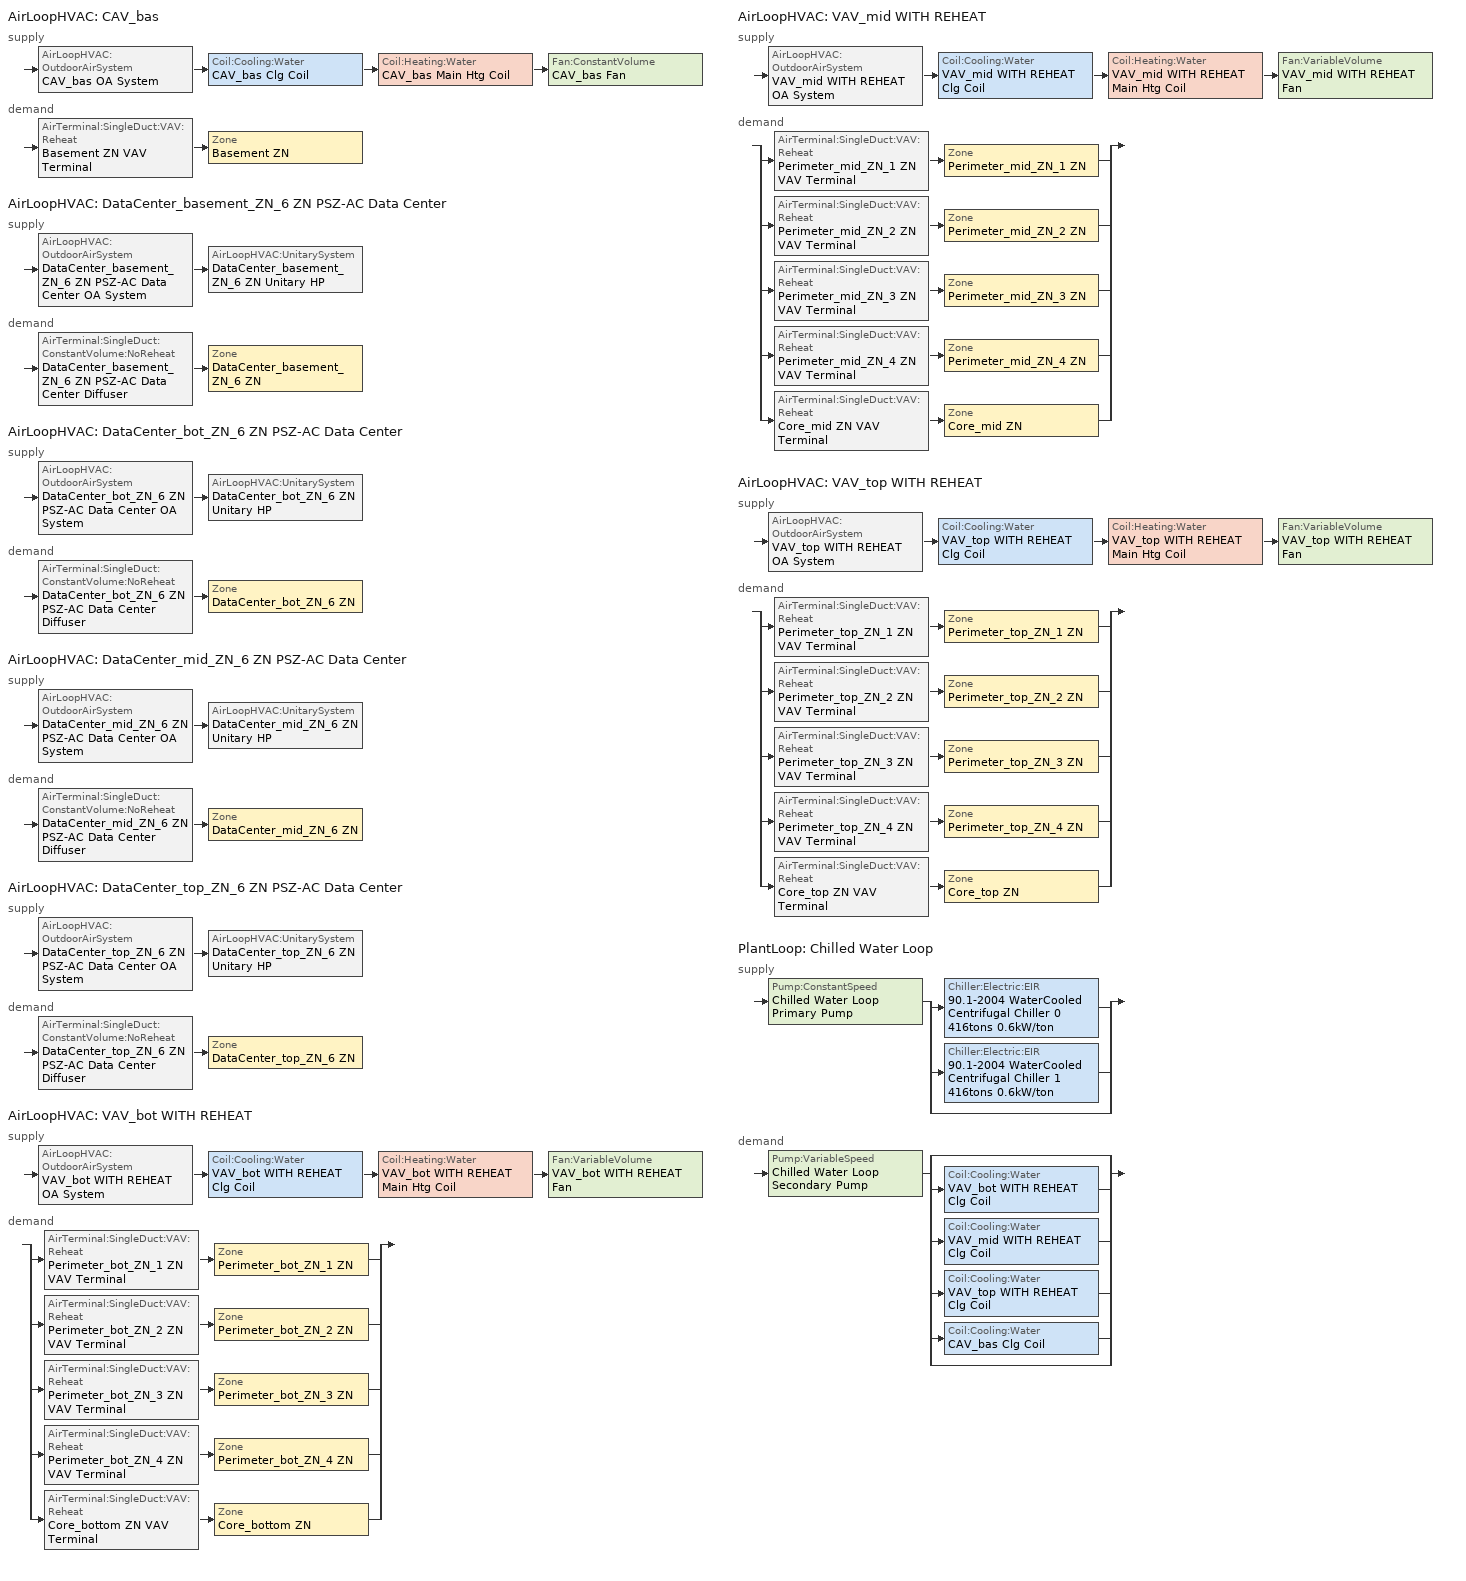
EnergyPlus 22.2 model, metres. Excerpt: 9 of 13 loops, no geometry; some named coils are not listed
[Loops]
AirLoopHVAC 'CAV_bas'
 supply: AirLoopHVAC:OutdoorAirSystem 'CAV_bas OA System' > Coil:Cooling:Water 'CAV_bas Clg Coil' > Coil:Heating:Water 'CAV_bas Main Htg Coil' > Fan:ConstantVolume 'CAV_bas Fan'
 demand: AirTerminal:SingleDuct:VAV:Reheat 'Basement ZN VAV Terminal' > Zone 'Basement ZN'
AirLoopHVAC 'DataCenter_basement_ZN_6 ZN PSZ-AC Data Center'
 supply: AirLoopHVAC:OutdoorAirSystem 'DataCenter_basement_ZN_6 ZN PSZ-AC Data Center OA System' > AirLoopHVAC:UnitarySystem 'DataCenter_basement_ZN_6 ZN Unitary HP'
 demand: AirTerminal:SingleDuct:ConstantVolume:NoReheat 'DataCenter_basement_ZN_6 ZN PSZ-AC Data Center Diffuser' > Zone 'DataCenter_basement_ZN_6 ZN'
AirLoopHVAC 'DataCenter_bot_ZN_6 ZN PSZ-AC Data Center'
 supply: AirLoopHVAC:OutdoorAirSystem 'DataCenter_bot_ZN_6 ZN PSZ-AC Data Center OA System' > AirLoopHVAC:UnitarySystem 'DataCenter_bot_ZN_6 ZN Unitary HP'
 demand: AirTerminal:SingleDuct:ConstantVolume:NoReheat 'DataCenter_bot_ZN_6 ZN PSZ-AC Data Center Diffuser' > Zone 'DataCenter_bot_ZN_6 ZN'
AirLoopHVAC 'DataCenter_mid_ZN_6 ZN PSZ-AC Data Center'
 supply: AirLoopHVAC:OutdoorAirSystem 'DataCenter_mid_ZN_6 ZN PSZ-AC Data Center OA System' > AirLoopHVAC:UnitarySystem 'DataCenter_mid_ZN_6 ZN Unitary HP'
 demand: AirTerminal:SingleDuct:ConstantVolume:NoReheat 'DataCenter_mid_ZN_6 ZN PSZ-AC Data Center Diffuser' > Zone 'DataCenter_mid_ZN_6 ZN'
AirLoopHVAC 'DataCenter_top_ZN_6 ZN PSZ-AC Data Center'
 supply: AirLoopHVAC:OutdoorAirSystem 'DataCenter_top_ZN_6 ZN PSZ-AC Data Center OA System' > AirLoopHVAC:UnitarySystem 'DataCenter_top_ZN_6 ZN Unitary HP'
 demand: AirTerminal:SingleDuct:ConstantVolume:NoReheat 'DataCenter_top_ZN_6 ZN PSZ-AC Data Center Diffuser' > Zone 'DataCenter_top_ZN_6 ZN'
AirLoopHVAC 'VAV_bot WITH REHEAT'
 supply: AirLoopHVAC:OutdoorAirSystem 'VAV_bot WITH REHEAT OA System' > Coil:Cooling:Water 'VAV_bot WITH REHEAT Clg Coil' > Coil:Heating:Water 'VAV_bot WITH REHEAT Main Htg Coil' > Fan:VariableVolume 'VAV_bot WITH REHEAT Fan'
 demand: split
  | AirTerminal:SingleDuct:VAV:Reheat 'Perimeter_bot_ZN_1 ZN VAV Terminal' > Zone 'Perimeter_bot_ZN_1 ZN'
  | AirTerminal:SingleDuct:VAV:Reheat 'Perimeter_bot_ZN_2 ZN VAV Terminal' > Zone 'Perimeter_bot_ZN_2 ZN'
  | AirTerminal:SingleDuct:VAV:Reheat 'Perimeter_bot_ZN_3 ZN VAV Terminal' > Zone 'Perimeter_bot_ZN_3 ZN'
  | AirTerminal:SingleDuct:VAV:Reheat 'Perimeter_bot_ZN_4 ZN VAV Terminal' > Zone 'Perimeter_bot_ZN_4 ZN'
  | AirTerminal:SingleDuct:VAV:Reheat 'Core_bottom ZN VAV Terminal' > Zone 'Core_bottom ZN'
AirLoopHVAC 'VAV_mid WITH REHEAT'
 supply: AirLoopHVAC:OutdoorAirSystem 'VAV_mid WITH REHEAT OA System' > Coil:Cooling:Water 'VAV_mid WITH REHEAT Clg Coil' > Coil:Heating:Water 'VAV_mid WITH REHEAT Main Htg Coil' > Fan:VariableVolume 'VAV_mid WITH REHEAT Fan'
 demand: split
  | AirTerminal:SingleDuct:VAV:Reheat 'Perimeter_mid_ZN_1 ZN VAV Terminal' > Zone 'Perimeter_mid_ZN_1 ZN'
  | AirTerminal:SingleDuct:VAV:Reheat 'Perimeter_mid_ZN_2 ZN VAV Terminal' > Zone 'Perimeter_mid_ZN_2 ZN'
  | AirTerminal:SingleDuct:VAV:Reheat 'Perimeter_mid_ZN_3 ZN VAV Terminal' > Zone 'Perimeter_mid_ZN_3 ZN'
  | AirTerminal:SingleDuct:VAV:Reheat 'Perimeter_mid_ZN_4 ZN VAV Terminal' > Zone 'Perimeter_mid_ZN_4 ZN'
  | AirTerminal:SingleDuct:VAV:Reheat 'Core_mid ZN VAV Terminal' > Zone 'Core_mid ZN'
AirLoopHVAC 'VAV_top WITH REHEAT'
 supply: AirLoopHVAC:OutdoorAirSystem 'VAV_top WITH REHEAT OA System' > Coil:Cooling:Water 'VAV_top WITH REHEAT Clg Coil' > Coil:Heating:Water 'VAV_top WITH REHEAT Main Htg Coil' > Fan:VariableVolume 'VAV_top WITH REHEAT Fan'
 demand: split
  | AirTerminal:SingleDuct:VAV:Reheat 'Perimeter_top_ZN_1 ZN VAV Terminal' > Zone 'Perimeter_top_ZN_1 ZN'
  | AirTerminal:SingleDuct:VAV:Reheat 'Perimeter_top_ZN_2 ZN VAV Terminal' > Zone 'Perimeter_top_ZN_2 ZN'
  | AirTerminal:SingleDuct:VAV:Reheat 'Perimeter_top_ZN_3 ZN VAV Terminal' > Zone 'Perimeter_top_ZN_3 ZN'
  | AirTerminal:SingleDuct:VAV:Reheat 'Perimeter_top_ZN_4 ZN VAV Terminal' > Zone 'Perimeter_top_ZN_4 ZN'
  | AirTerminal:SingleDuct:VAV:Reheat 'Core_top ZN VAV Terminal' > Zone 'Core_top ZN'
PlantLoop 'Chilled Water Loop'
 supply: Pump:ConstantSpeed 'Chilled Water Loop Primary Pump' > split
  | Chiller:Electric:EIR '90.1-2004 WaterCooled  Centrifugal Chiller 0 416tons 0.6kW/ton'
  | Chiller:Electric:EIR '90.1-2004 WaterCooled  Centrifugal Chiller 1 416tons 0.6kW/ton'
  | bypass
 demand: Pump:VariableSpeed 'Chilled Water Loop Secondary Pump' > split
  | bypass
  | Coil:Cooling:Water 'VAV_bot WITH REHEAT Clg Coil'
  | Coil:Cooling:Water 'VAV_mid WITH REHEAT Clg Coil'
  | Coil:Cooling:Water 'VAV_top WITH REHEAT Clg Coil'
  | Coil:Cooling:Water 'CAV_bas Clg Coil'
  | bypass
[AirLoopHVAC] Design return air flow fraction of supply air flow=1; Design supply air flow rate=Autosize
CAV_bas; DataCenter_basement_ZN_6 ZN PSZ-AC Data Center; DataCenter_bot_ZN_6 ZN PSZ-AC Data Center; DataCenter_mid_ZN_6 ZN PSZ-AC Data Center; DataCenter_top_ZN_6 ZN PSZ-AC Data Center; VAV_bot WITH REHEAT; VAV_mid WITH REHEAT; VAV_top WITH REHEAT
[AirLoopHVAC:UnitarySystem] Ancillary off cycle electric power=0; Ancillary on cycle electric power=0; Control type=Load; Cooling supply air flow rate=Autosize; Dehumidification control type=None; Dx heating coil sizing ratio=1; Fan placement=BlowThrough; Fraction of on cycle power use=0.01; Heat pump fan delay time=60; Heat pump time constant=60; Heating supply air flow rate=Autosize; Latent load control=SensibleOnlyLoadControl; Maximum cycling rate=2.5; Maximum outdoor dry bulb temperature for supplemental heater operation=4.44444; Maximum supply air temperature=80; Minimum supply air temperature=2; No load supply air flow rate=Autosize; Supply air fan operating mode schedule=Always On Discrete; Use doas dx cooling coil=No
Name | Controlling zone or thermostat location | Cooling coil | Heating coil | Supplemental heating coil | Supply fan
DataCenter_basement_ZN_6 ZN Unitary HP | DataCenter_basement_ZN_6 ZN | DataCenter_basement_ZN_6 ZN PSZ-AC Data Center Water-to-Air HP Clg Coil | DataCenter_basement_ZN_6 ZN PSZ-AC Data Center Water-to-Air HP Htg Coil 1193 Clg kBtu/hr 4.2COPH | DataCenter_basement_ZN_6 ZN PSZ-AC Data Center Electric Backup Htg Coil | DataCenter_basement_ZN_6 ZN PSZ-AC Data Center Fan
DataCenter_bot_ZN_6 ZN Unitary HP | DataCenter_bot_ZN_6 ZN | DataCenter_bot_ZN_6 ZN PSZ-AC Data Center Water-to-Air HP Clg Coil 28kBtu/hr 12.0EER | DataCenter_bot_ZN_6 ZN PSZ-AC Data Center Water-to-Air HP Htg Coil 28 Clg kBtu/hr 4.2COPH | DataCenter_bot_ZN_6 ZN PSZ-AC Data Center Electric Backup Htg Coil | DataCenter_bot_ZN_6 ZN PSZ-AC Data Center Fan
DataCenter_mid_ZN_6 ZN Unitary HP | DataCenter_mid_ZN_6 ZN | DataCenter_mid_ZN_6 ZN PSZ-AC Data Center Water-to-Air HP Clg Coil | DataCenter_mid_ZN_6 ZN PSZ-AC Data Center Water-to-Air HP Htg Coil 245 Clg kBtu/hr 4.2COPH | DataCenter_mid_ZN_6 ZN PSZ-AC Data Center Electric Backup Htg Coil | DataCenter_mid_ZN_6 ZN PSZ-AC Data Center Fan
DataCenter_top_ZN_6 ZN Unitary HP | DataCenter_top_ZN_6 ZN | DataCenter_top_ZN_6 ZN PSZ-AC Data Center Water-to-Air HP Clg Coil 25kBtu/hr 12.0EER | DataCenter_top_ZN_6 ZN PSZ-AC Data Center Water-to-Air HP Htg Coil 25 Clg kBtu/hr 4.2COPH | DataCenter_top_ZN_6 ZN PSZ-AC Data Center Electric Backup Htg Coil | DataCenter_top_ZN_6 ZN PSZ-AC Data Center Fan
[AirTerminal:SingleDuct:ConstantVolume:NoReheat] Availability schedule=Always On Discrete; Maximum air flow rate=Autosize
DataCenter_basement_ZN_6 ZN PSZ-AC Data Center Diffuser; DataCenter_bot_ZN_6 ZN PSZ-AC Data Center Diffuser; DataCenter_mid_ZN_6 ZN PSZ-AC Data Center Diffuser; DataCenter_top_ZN_6 ZN PSZ-AC Data Center Diffuser
[AirTerminal:SingleDuct:VAV:Reheat] Availability schedule=Always On Discrete; Convergence tolerance=0.001; Damper heating action=Normal; Fixed minimum air flow rate=0; Maximum air flow rate=Autosize; Maximum flow fraction during reheat=0.5; Maximum hot water or steam flow rate=Autosize; Minimum hot water or steam flow rate=0; Zone minimum air flow input method=Constant
Name | Constant minimum air flow fraction | Maximum flow per zone floor area during reheat | Maximum reheat air temperature | Reheat coil
Basement ZN VAV Terminal | 0.3 | 0 | 50 | Basement ZN Reheat Coil
Core_bottom ZN VAV Terminal | 0.343153 | Autosize | 40 | Core_bottom ZN Reheat Coil
Core_mid ZN VAV Terminal | 0.376898 | Autosize | 40 | Core_mid ZN Reheat Coil
Core_top ZN VAV Terminal | 0.376194 | Autosize | 40 | Core_top ZN Reheat Coil
Perimeter_bot_ZN_1 ZN VAV Terminal | 0.3 | Autosize | 40 | Perimeter_bot_ZN_1 ZN Reheat Coil
Perimeter_bot_ZN_2 ZN VAV Terminal | 0.3 | Autosize | 40 | Perimeter_bot_ZN_2 ZN Reheat Coil
Perimeter_bot_ZN_3 ZN VAV Terminal | 0.3 | Autosize | 40 | Perimeter_bot_ZN_3 ZN Reheat Coil
Perimeter_bot_ZN_4 ZN VAV Terminal | 0.3 | Autosize | 40 | Perimeter_bot_ZN_4 ZN Reheat Coil
Perimeter_mid_ZN_1 ZN VAV Terminal | 0.3 | Autosize | 40 | Perimeter_mid_ZN_1 ZN Reheat Coil
Perimeter_mid_ZN_2 ZN VAV Terminal | 0.3 | Autosize | 40 | Perimeter_mid_ZN_2 ZN Reheat Coil
Perimeter_mid_ZN_3 ZN VAV Terminal | 0.3 | Autosize | 40 | Perimeter_mid_ZN_3 ZN Reheat Coil
Perimeter_mid_ZN_4 ZN VAV Terminal | 0.3 | Autosize | 40 | Perimeter_mid_ZN_4 ZN Reheat Coil
Perimeter_top_ZN_1 ZN VAV Terminal | 0.3 | Autosize | 40 | Perimeter_top_ZN_1 ZN Reheat Coil
Perimeter_top_ZN_2 ZN VAV Terminal | 0.3 | Autosize | 40 | Perimeter_top_ZN_2 ZN Reheat Coil
Perimeter_top_ZN_3 ZN VAV Terminal | 0.3 | Autosize | 40 | Perimeter_top_ZN_3 ZN Reheat Coil
Perimeter_top_ZN_4 ZN VAV Terminal | 0.3 | Autosize | 40 | Perimeter_top_ZN_4 ZN Reheat Coil
[Chiller:Electric:EIR] Basin heater capacity=0; Basin heater setpoint temperature=10; Chiller flow mode=ConstantFlow; Condenser fan power ratio=0; Condenser heat recovery relative capacity fraction=1; Condenser type=WaterCooled; Cooling capacity function of temperature curve=WaterCooled_Centrifugal_Chiller_GT150_2004_CAPFT; Electric input to cooling output ratio function of part load ratio curve=ChlrWtrCentPathAAllEIRRatio_fQRatio; Electric input to cooling output ratio function of temperature curve=WaterCooled_Centrifugal_Chiller_GT150_2004_EIRFT; End use subcategory=General; Fraction of compressor electric consumption rejected by condenser=1; Leaving chilled water lower temperature limit=2.22222; Maximum part load ratio=1; Minimum part load ratio=0.15; Minimum unloading ratio=0.25; Optimum part load ratio=1; Reference capacity=Autosize; Reference chilled water flow rate=Autosize; Reference condenser fluid flow rate=Autosize; Reference cop=6.09532; Reference entering condenser fluid temperature=35; Reference leaving chilled water temperature=6.66667; Sizing factor=0.5
90.1-2004 WaterCooled  Centrifugal Chiller 0 416tons 0.6kW/ton; 90.1-2004 WaterCooled  Centrifugal Chiller 1 416tons 0.6kW/ton
[Coil:Cooling:Water] Availability schedule=Always On Discrete; Design air flow rate=Autosize; Design inlet air humidity ratio=Autosize; Design inlet air temperature=Autosize; Design inlet water temperature=Autosize; Design outlet air humidity ratio=Autosize; Design outlet air temperature=Autosize; Design water flow rate=Autosize; Heat exchanger configuration=CrossFlow; Type of analysis=SimpleAnalysis
CAV_bas Clg Coil; VAV_bot WITH REHEAT Clg Coil; VAV_mid WITH REHEAT Clg Coil; VAV_top WITH REHEAT Clg Coil
[Coil:Heating:Electric] Availability schedule=Always On Discrete; Efficiency=1; Nominal capacity=Autosize
DataCenter_basement_ZN_6 ZN PSZ-AC Data Center Electric Backup Htg Coil; DataCenter_bot_ZN_6 ZN PSZ-AC Data Center Electric Backup Htg Coil; DataCenter_mid_ZN_6 ZN PSZ-AC Data Center Electric Backup Htg Coil; DataCenter_top_ZN_6 ZN PSZ-AC Data Center Electric Backup Htg Coil
[Coil:Heating:Water] Availability schedule=Always On Discrete; Maximum water flow rate=Autosize; Performance input method=UFactorTimesAreaAndDesignWaterFlowRate; Rated capacity=Autosize; Rated inlet air temperature=7.22222; Rated inlet water temperature=82.2222; Rated outlet water temperature=71.1111; Rated ratio for air and water convection=0.5; U factor times area value=Autosize
Name | Rated outlet air temperature
CAV_bas Main Htg Coil | 16.6667
VAV_bot WITH REHEAT Main Htg Coil; VAV_mid WITH REHEAT Main Htg Coil; VAV_top WITH REHEAT Main Htg Coil | 12.7778
[Controller:MechanicalVentilation] Availability schedule=Always On Discrete; Demand controlled ventilation=No; System outdoor air method=ZoneSum
Name | Zone or zonelist name 1 | Design specification outdoor air object name 1 | Design specification zone air distribution object name 1 | Zone or zonelist name 2 | Design specification outdoor air object name 2 | Design specification zone air distribution object name 2 | Zone or zonelist name 3 | Design specification outdoor air object name 3 | Design specification zone air distribution object name 3 | Zone or zonelist name 4 | Design specification outdoor air object name 4 | Design specification zone air distribution object name 4 | Zone or zonelist name 5 | Design specification outdoor air object name 5 | Design specification zone air distribution object name 5
CAV_bas Vent Controller | Basement ZN | Office WholeBuilding - Lg Office Ventilation
Controller Mechanical Ventilation 1 | DataCenter_basement_ZN_6 ZN | Office OfficeLarge Main Data Center Ventilation
Controller Mechanical Ventilation 2 | DataCenter_bot_ZN_6 ZN | Office OfficeLarge Data Center Ventilation
Controller Mechanical Ventilation 3 | DataCenter_mid_ZN_6 ZN | Office OfficeLarge Data Center Ventilation
Controller Mechanical Ventilation 4 | DataCenter_top_ZN_6 ZN | Office OfficeLarge Data Center Ventilation
VAV_bot WITH REHEAT Vent Controller | Core_bottom ZN | Office WholeBuilding - Lg Office Ventilation | Core_bottom ZN Design Spec Zone Air Dist | Perimeter_bot_ZN_1 ZN | Office WholeBuilding - Lg Office Ventilation | Perimeter_bot_ZN_1 ZN Design Spec Zone Air Dist | Perimeter_bot_ZN_2 ZN | Office WholeBuilding - Lg Office Ventilation | Perimeter_bot_ZN_2 ZN Design Spec Zone Air Dist | Perimeter_bot_ZN_3 ZN | Office WholeBuilding - Lg Office Ventilation | Perimeter_bot_ZN_3 ZN Design Spec Zone Air Dist | Perimeter_bot_ZN_4 ZN | Office WholeBuilding - Lg Office Ventilation | Perimeter_bot_ZN_4 ZN Design Spec Zone Air Dist
VAV_mid WITH REHEAT Vent Controller | Core_mid ZN | Office WholeBuilding - Lg Office Ventilation | Core_mid ZN Design Spec Zone Air Dist | Perimeter_mid_ZN_1 ZN | Office WholeBuilding - Lg Office Ventilation | Perimeter_mid_ZN_1 ZN Design Spec Zone Air Dist | Perimeter_mid_ZN_2 ZN | Office WholeBuilding - Lg Office Ventilation | Perimeter_mid_ZN_2 ZN Design Spec Zone Air Dist | Perimeter_mid_ZN_3 ZN | Office WholeBuilding - Lg Office Ventilation | Perimeter_mid_ZN_3 ZN Design Spec Zone Air Dist | Perimeter_mid_ZN_4 ZN | Office WholeBuilding - Lg Office Ventilation | Perimeter_mid_ZN_4 ZN Design Spec Zone Air Dist
VAV_top WITH REHEAT Vent Controller | Core_top ZN | Office WholeBuilding - Lg Office Ventilation | Core_top ZN Design Spec Zone Air Dist | Perimeter_top_ZN_1 ZN | Office WholeBuilding - Lg Office Ventilation | Perimeter_top_ZN_1 ZN Design Spec Zone Air Dist | Perimeter_top_ZN_2 ZN | Office WholeBuilding - Lg Office Ventilation | Perimeter_top_ZN_2 ZN Design Spec Zone Air Dist | Perimeter_top_ZN_3 ZN | Office WholeBuilding - Lg Office Ventilation | Perimeter_top_ZN_3 ZN Design Spec Zone Air Dist | Perimeter_top_ZN_4 ZN | Office WholeBuilding - Lg Office Ventilation | Perimeter_top_ZN_4 ZN Design Spec Zone Air Dist
[Controller:OutdoorAir] Control high indoor humidity based on outdoor humidity ratio=Yes; Economizer control action type=ModulateFlow; Economizer control type=NoEconomizer; Economizer maximum limit enthalpy=64000; Heat recovery bypass control type=BypassWhenWithinEconomizerLimits; High humidity control=No; Maximum outdoor air flow rate=Autosize; Minimum limit type=FixedMinimum; Minimum outdoor air flow rate=Autosize; Minimum outdoor air schedule=Always On Discrete
Name | Economizer maximum limit dry bulb temperature | Lockout type | Mechanical ventilation controller | Minimum fraction of outdoor air schedule
CAV_bas OA Controller | 12.7778 | LockoutWithHeating | CAV_bas Vent Controller | OfficeLarge MinOA_MotorizedDamper_Sched
DataCenter_basement_ZN_6 ZN PSZ-AC Data Center OA System Controller | 28 | LockoutWithCompressor | Controller Mechanical Ventilation 1
DataCenter_bot_ZN_6 ZN PSZ-AC Data Center OA System Controller | 28 | LockoutWithCompressor | Controller Mechanical Ventilation 2
DataCenter_mid_ZN_6 ZN PSZ-AC Data Center OA System Controller | 28 | LockoutWithCompressor | Controller Mechanical Ventilation 3
DataCenter_top_ZN_6 ZN PSZ-AC Data Center OA System Controller | 28 | LockoutWithCompressor | Controller Mechanical Ventilation 4
VAV_bot WITH REHEAT OA Controller | 12.7778 | LockoutWithHeating | VAV_bot WITH REHEAT Vent Controller
VAV_mid WITH REHEAT OA Controller | 12.7778 | LockoutWithHeating | VAV_mid WITH REHEAT Vent Controller
VAV_top WITH REHEAT OA Controller | 12.7778 | LockoutWithHeating | VAV_top WITH REHEAT Vent Controller
[Controller:WaterCoil] Actuator variable=Flow; Control variable=Temperature; Maximum actuated flow=Autosize; Minimum actuated flow=0
Name | Action | Controller convergence tolerance
CAV_bas Clg Coil Controller; VAV_bot WITH REHEAT Clg Coil Controller; VAV_mid WITH REHEAT Clg Coil Controller; VAV_top WITH REHEAT Clg Coil Controller | Reverse | Autosize
CAV_bas Main Htg Coil Controller; VAV_bot WITH REHEAT Main Htg Coil Controller; VAV_mid WITH REHEAT Main Htg Coil Controller; VAV_top WITH REHEAT Main Htg Coil Controller | Normal | 0.0001
[DesignSpecification:OutdoorAir] Outdoor air flow air changes per hour=0; Outdoor air flow per person=0; Outdoor air flow per zone=0; Outdoor air method=Sum
Name | Outdoor air flow per zone floor area
Office OfficeLarge Data Center Ventilation; Office OfficeLarge Main Data Center Ventilation | 0
Office WholeBuilding - Lg Office Ventilation | 0.000508
[DesignSpecification:ZoneAirDistribution] Minimum zone ventilation efficiency=0.6
Core_bottom ZN Design Spec Zone Air Dist; Core_mid ZN Design Spec Zone Air Dist; Core_top ZN Design Spec Zone Air Dist; Perimeter_bot_ZN_1 ZN Design Spec Zone Air Dist; Perimeter_bot_ZN_2 ZN Design Spec Zone Air Dist; Perimeter_bot_ZN_3 ZN Design Spec Zone Air Dist; Perimeter_bot_ZN_4 ZN Design Spec Zone Air Dist; Perimeter_mid_ZN_1 ZN Design Spec Zone Air Dist; Perimeter_mid_ZN_2 ZN Design Spec Zone Air Dist; Perimeter_mid_ZN_3 ZN Design Spec Zone Air Dist; Perimeter_mid_ZN_4 ZN Design Spec Zone Air Dist; Perimeter_top_ZN_1 ZN Design Spec Zone Air Dist; Perimeter_top_ZN_2 ZN Design Spec Zone Air Dist; Perimeter_top_ZN_3 ZN Design Spec Zone Air Dist; Perimeter_top_ZN_4 ZN Design Spec Zone Air Dist
[Fan:ConstantVolume]
CAV_bas Fan: Availability schedule=OfficeLarge HVACOperationSchd; End use subcategory=CAV System Fans; Fan total efficiency=0.56875; Maximum flow rate=Autosize; Motor efficiency=0.875; Motor in airstream fraction=1; Pressure rise=622.722
[Fan:OnOff] Availability schedule=Always On Discrete; End use subcategory=General; Maximum flow rate=Autosize; Motor in airstream fraction=1
Name | Fan efficiency ratio function of speed ratio curve | Fan power ratio function of speed ratio curve | Fan total efficiency | Motor efficiency | Pressure rise
DataCenter_basement_ZN_6 ZN PSZ-AC Data Center Fan | Fan On Off Efficiency Curve | Fan On Off Power Curve | 0.6045 | 0.93 | 1018.77
DataCenter_bot_ZN_6 ZN PSZ-AC Data Center Fan | Fan On Off Efficiency Curve 1 | Fan On Off Power Curve 1 | 0.53625 | 0.825 | 622.722
DataCenter_mid_ZN_6 ZN PSZ-AC Data Center Fan | Fan On Off Efficiency Curve 2 | Fan On Off Power Curve 2 | 0.58175 | 0.895 | 1110.94
DataCenter_top_ZN_6 ZN PSZ-AC Data Center Fan | Fan On Off Efficiency Curve 3 | Fan On Off Power Curve 3 | 0.53625 | 0.825 | 622.722
[Fan:VariableVolume] Availability schedule=OfficeLarge HVACOperationSchd; End use subcategory=VAV System Fans; Fan power coefficient 1=0.04076; Fan power coefficient 2=0.0881; Fan power coefficient 3=-0.0729; Fan power coefficient 4=0.9437; Fan power coefficient 5=0; Fan power minimum air flow rate=0; Fan power minimum flow fraction=0.25; Fan power minimum flow rate input method=Fraction; Maximum flow rate=Autosize; Motor in airstream fraction=1; Pressure rise=1389.92
Name | Fan total efficiency | Motor efficiency
VAV_bot WITH REHEAT Fan; VAV_top WITH REHEAT Fan | 0.6045 | 0.93
VAV_mid WITH REHEAT Fan | 0.6175 | 0.95
[PlantEquipmentList]
Chilled Water Loop Cooling Equipment List: 90.1-2004 WaterCooled  Centrifugal Chiller 0 416tons 0.6kW/ton, Chiller:Electric:EIR, 90.1-2004 WaterCooled  Centrifugal Chiller 1 416tons 0.6kW/ton, Chiller:Electric:EIR
[PlantEquipmentOperation:CoolingLoad]
Chilled Water Loop Cooling Operation Scheme: Load range 1 lower limit=0; Load range 1 upper limit=1000000000; Range 1 equipment list=Chilled Water Loop Cooling Equipment List
[PlantEquipmentOperationSchemes]
Chilled Water Loop Operation Schemes: Control scheme 1=Chilled Water Loop Cooling Operation Scheme; Control scheme 1 schedule=Always On Discrete
[PlantLoop]
Chilled Water Loop: Common pipe simulation=CommonPipe; Fluid type=Water; Load distribution scheme=Optimal; Maximum loop flow rate=Autosize; Maximum loop temperature=40; Minimum loop flow rate=0; Minimum loop temperature=1; Plant equipment operation scheme=Chilled Water Loop Operation Schemes; Plant loop demand calculation scheme=SingleSetpoint; Plant loop volume=Autocalculate
[Pump:ConstantSpeed]
Chilled Water Loop Primary Pump: Design electric power per unit flow rate=348701.1; Design flow rate=Autosize; Design power consumption=Autosize; Design power sizing method=PowerPerFlowPerPressure; Design pump head=44836; Design shaft power per unit flow rate per unit head=1.28205; End use subcategory=General; Fraction of motor inefficiencies to fluid stream=0; Motor efficiency=0.895; Pump control type=Intermittent
[Pump:VariableSpeed]
Chilled Water Loop Secondary Pump: Design electric power per unit flow rate=348701.1; Design maximum flow rate=Autosize; Design minimum flow rate=0; Design minimum flow rate fraction=0; Design power consumption=Autosize; Design power sizing method=PowerPerFlowPerPressure; Design pump head=134508; Design shaft power per unit flow rate per unit head=1.28205; End use subcategory=General; Fraction of motor inefficiencies to fluid stream=0; Motor efficiency=0.924; Pump control type=Intermittent; Skin loss radiative fraction=0.5; Coefficient 1 of the part load performance curve=0; Coefficient 2 of the part load performance curve=3.2485; Coefficient 3 of the part load performance curve=-4.7443; Coefficient 4 of the part load performance curve=2.5294
[SetpointManager:MixedAir] Control variable=Temperature
Name | Setpoint node or nodelist
CAV_bas Clg Coil Outlet Air Node OS Default SPM | CAV_bas Clg Coil Outlet Air Node
CAV_bas Main Htg Coil Outlet Air Node OS Default SPM | CAV_bas Main Htg Coil Outlet Air Node
CAV_bas Mixed Air Node OS Default SPM | CAV_bas Mixed Air Node
DataCenter_basement_ZN_6 ZN PSZ-AC Data Center Mixed Air Node OS Default SPM | DataCenter_basement_ZN_6 ZN PSZ-AC Data Center Mixed Air Node
DataCenter_bot_ZN_6 ZN PSZ-AC Data Center Mixed Air Node OS Default SPM | DataCenter_bot_ZN_6 ZN PSZ-AC Data Center Mixed Air Node
DataCenter_mid_ZN_6 ZN PSZ-AC Data Center Mixed Air Node OS Default SPM | DataCenter_mid_ZN_6 ZN PSZ-AC Data Center Mixed Air Node
DataCenter_top_ZN_6 ZN PSZ-AC Data Center Mixed Air Node OS Default SPM | DataCenter_top_ZN_6 ZN PSZ-AC Data Center Mixed Air Node
VAV_bot WITH REHEAT Clg Coil Outlet Air Node OS Default SPM | VAV_bot WITH REHEAT Clg Coil Outlet Air Node
VAV_bot WITH REHEAT Main Htg Coil Outlet Air Node OS Default SPM | VAV_bot WITH REHEAT Main Htg Coil Outlet Air Node
VAV_bot WITH REHEAT Mixed Air Node OS Default SPM | VAV_bot WITH REHEAT Mixed Air Node
VAV_mid WITH REHEAT Clg Coil Outlet Air Node OS Default SPM | VAV_mid WITH REHEAT Clg Coil Outlet Air Node
VAV_mid WITH REHEAT Main Htg Coil Outlet Air Node OS Default SPM | VAV_mid WITH REHEAT Main Htg Coil Outlet Air Node
VAV_mid WITH REHEAT Mixed Air Node OS Default SPM | VAV_mid WITH REHEAT Mixed Air Node
VAV_top WITH REHEAT Clg Coil Outlet Air Node OS Default SPM | VAV_top WITH REHEAT Clg Coil Outlet Air Node
VAV_top WITH REHEAT Main Htg Coil Outlet Air Node OS Default SPM | VAV_top WITH REHEAT Main Htg Coil Outlet Air Node
VAV_top WITH REHEAT Mixed Air Node OS Default SPM | VAV_top WITH REHEAT Mixed Air Node
[SetpointManager:Scheduled] Control variable=Temperature
Name | Schedule | Setpoint node or nodelist
CAV_bas Supply Air Setpoint Manager | Supply Air Temp - 55.0F | CAV_bas Supply Outlet Node
Chilled Water Loop Setpoint Manager | Chilled Water Loop Temp - 44F | Chilled Water Loop Supply Outlet Node
VAV_bot WITH REHEAT Supply Air Setpoint Manager | Supply Air Temp - 55.0F | VAV_bot WITH REHEAT Supply Outlet Node
VAV_mid WITH REHEAT Supply Air Setpoint Manager | Supply Air Temp - 55.0F | VAV_mid WITH REHEAT Supply Outlet Node
VAV_top WITH REHEAT Supply Air Setpoint Manager | Supply Air Temp - 55.0F | VAV_top WITH REHEAT Supply Outlet Node
[SetpointManager:SingleZone:Reheat] Control variable=Temperature; Maximum supply air temperature=40; Minimum supply air temperature=12.7778
Name | Control zone | Setpoint node or nodelist
DataCenter_basement_ZN_6 ZN Setpoint Manager SZ Reheat | DataCenter_basement_ZN_6 ZN | DataCenter_basement_ZN_6 ZN PSZ-AC Data Center Supply Outlet Node
DataCenter_bot_ZN_6 ZN Setpoint Manager SZ Reheat | DataCenter_bot_ZN_6 ZN | DataCenter_bot_ZN_6 ZN PSZ-AC Data Center Supply Outlet Node
DataCenter_mid_ZN_6 ZN Setpoint Manager SZ Reheat | DataCenter_mid_ZN_6 ZN | DataCenter_mid_ZN_6 ZN PSZ-AC Data Center Supply Outlet Node
DataCenter_top_ZN_6 ZN Setpoint Manager SZ Reheat | DataCenter_top_ZN_6 ZN | DataCenter_top_ZN_6 ZN PSZ-AC Data Center Supply Outlet Node
[Sizing:Plant]
Chilled Water Loop: Coincident sizing factor mode=None; Design loop exit temperature=6.66667; Loop design temperature difference=5.61111; Loop type=Cooling; Sizing option=NonCoincident; Zone timesteps in averaging window=1
[Sizing:System] 100 outdoor air in cooling=No; 100 outdoor air in heating=No; Central cooling capacity control method=OnOff; Central cooling design supply air humidity ratio=0.0085; Central cooling design supply air temperature=12.7778; Central heating design supply air humidity ratio=0.008; Cooling design capacity=Autosize; Cooling design capacity method=CoolingDesignCapacity; Cooling design capacity per floor area=234.7; Cooling fraction of autosized cooling supply air flow rate=1; Cooling supply air flow rate=0; Cooling supply air flow rate method=DesignDay; Cooling supply air flow rate per floor area=0.00996765; Cooling supply air flow rate per unit cooling capacity=3.94755e-05; Fraction of autosized cooling design capacity=1; Fraction of autosized heating design capacity=1; Heating design capacity=Autosize; Heating design capacity method=HeatingDesignCapacity; Heating design capacity per floor area=157; Heating fraction of autosized cooling supply air flow rate=1; Heating fraction of autosized heating supply air flow rate=1; Heating supply air flow rate=0; Heating supply air flow rate method=DesignDay; Heating supply air flow rate per floor area=0.00996765; Heating supply air flow rate per unit heating capacity=3.15882e-05; Occupant diversity=Autosize; Precool design humidity ratio=0.008; Precool design temperature=12.7778; Preheat design humidity ratio=0.008; Preheat design temperature=7.22222; System outdoor air method=ZoneSum; Type of load to size on=Sensible; Type of zone sum to use=Coincident; Zone maximum outdoor air fraction=1
Name | Central heating design supply air temperature | Central heating maximum system air flow ratio | Design outdoor air flow rate
CAV_bas | 16.6667 | 1 | Autosize
DataCenter_basement_ZN_6 ZN PSZ-AC Data Center; DataCenter_bot_ZN_6 ZN PSZ-AC Data Center; DataCenter_mid_ZN_6 ZN PSZ-AC Data Center; DataCenter_top_ZN_6 ZN PSZ-AC Data Center | 40 | 1 | Autosize
VAV_bot WITH REHEAT; VAV_top WITH REHEAT | 12.7778 | 0.3 | 2.98611
VAV_mid WITH REHEAT | 12.7778 | 0.3 | 29.8611
[Sizing:Zone] Account for dedicated outdoor air system=No; Cooling design air flow rate=0; Cooling minimum air flow=0; Cooling minimum air flow fraction=0; Cooling minimum air flow per zone floor area=0.000762; Heating design air flow method=DesignDay; Heating design air flow rate=0; Heating maximum air flow=0.141576; Heating maximum air flow fraction=0.3; Heating maximum air flow per zone floor area=0.002032; Zone cooling design supply air humidity ratio=0.0085; Zone cooling design supply air humidity ratio difference=0.005; Zone cooling design supply air temperature=12.7778; Zone cooling design supply air temperature difference=11.11; Zone cooling design supply air temperature input method=SupplyAirTemperature; Zone heating design supply air humidity ratio=0.008; Zone heating design supply air temperature difference=11.11; Zone heating design supply air temperature input method=SupplyAirTemperature; Zone humidification design supply air humidity ratio difference=0.005; Zone latent cooling design supply air humidity ratio input method=HumidityRatioDifference; Zone latent heating design supply air humidity ratio input method=HumidityRatioDifference; Zone load sizing method=Sensible Load Only No Latent Load
Name | Cooling design air flow method | Design specification outdoor air object | Zone heating design supply air temperature | Design specification zone air distribution object
Basement ZN | DesignDayWithLimit | Office WholeBuilding - Lg Office Ventilation | 50
Core_bottom ZN | DesignDayWithLimit | Office WholeBuilding - Lg Office Ventilation | 40 | Core_bottom ZN Design Spec Zone Air Dist
Core_mid ZN | DesignDayWithLimit | Office WholeBuilding - Lg Office Ventilation | 40 | Core_mid ZN Design Spec Zone Air Dist
Core_top ZN | DesignDayWithLimit | Office WholeBuilding - Lg Office Ventilation | 40 | Core_top ZN Design Spec Zone Air Dist
DataCenter_basement_ZN_6 ZN | DesignDay | Office OfficeLarge Main Data Center Ventilation | 40
DataCenter_bot_ZN_6 ZN; DataCenter_mid_ZN_6 ZN; DataCenter_top_ZN_6 ZN | DesignDay | Office OfficeLarge Data Center Ventilation | 40
Perimeter_bot_ZN_1 ZN | DesignDayWithLimit | Office WholeBuilding - Lg Office Ventilation | 40 | Perimeter_bot_ZN_1 ZN Design Spec Zone Air Dist
Perimeter_bot_ZN_2 ZN | DesignDayWithLimit | Office WholeBuilding - Lg Office Ventilation | 40 | Perimeter_bot_ZN_2 ZN Design Spec Zone Air Dist
Perimeter_bot_ZN_3 ZN | DesignDayWithLimit | Office WholeBuilding - Lg Office Ventilation | 40 | Perimeter_bot_ZN_3 ZN Design Spec Zone Air Dist
Perimeter_bot_ZN_4 ZN | DesignDayWithLimit | Office WholeBuilding - Lg Office Ventilation | 40 | Perimeter_bot_ZN_4 ZN Design Spec Zone Air Dist
Perimeter_mid_ZN_1 ZN | DesignDayWithLimit | Office WholeBuilding - Lg Office Ventilation | 40 | Perimeter_mid_ZN_1 ZN Design Spec Zone Air Dist
Perimeter_mid_ZN_2 ZN | DesignDayWithLimit | Office WholeBuilding - Lg Office Ventilation | 40 | Perimeter_mid_ZN_2 ZN Design Spec Zone Air Dist
Perimeter_mid_ZN_3 ZN | DesignDayWithLimit | Office WholeBuilding - Lg Office Ventilation | 40 | Perimeter_mid_ZN_3 ZN Design Spec Zone Air Dist
Perimeter_mid_ZN_4 ZN | DesignDayWithLimit | Office WholeBuilding - Lg Office Ventilation | 40 | Perimeter_mid_ZN_4 ZN Design Spec Zone Air Dist
Perimeter_top_ZN_1 ZN | DesignDayWithLimit | Office WholeBuilding - Lg Office Ventilation | 40 | Perimeter_top_ZN_1 ZN Design Spec Zone Air Dist
Perimeter_top_ZN_2 ZN | DesignDayWithLimit | Office WholeBuilding - Lg Office Ventilation | 40 | Perimeter_top_ZN_2 ZN Design Spec Zone Air Dist
Perimeter_top_ZN_3 ZN | DesignDayWithLimit | Office WholeBuilding - Lg Office Ventilation | 40 | Perimeter_top_ZN_3 ZN Design Spec Zone Air Dist
Perimeter_top_ZN_4 ZN | DesignDayWithLimit | Office WholeBuilding - Lg Office Ventilation | 40 | Perimeter_top_ZN_4 ZN Design Spec Zone Air Dist
[ThermostatSetpoint:DualSetpoint]
Name | Cooling setpoint temperature schedule | Heating setpoint temperature schedule
Office OfficeLarge Data Center Thermostat 1; Office OfficeLarge Data Center Thermostat 2; Office OfficeLarge Data Center Thermostat 3; Office OfficeLarge Main Data Center Thermostat 1 | OfficeLarge CLGSETP_DC_SCH | OfficeLarge HTGSETP_DC_SCH
Office WholeBuilding - Lg Office Thermostat 1; Office WholeBuilding - Lg Office Thermostat 2; Office WholeBuilding - Lg Office Thermostat 3; Office WholeBuilding - Lg Office Thermostat 4; Office WholeBuilding - Lg Office Thermostat 5; Office WholeBuilding - Lg Office Thermostat 6; Office WholeBuilding - Lg Office Thermostat 7; Office WholeBuilding - Lg Office Thermostat 8; Office WholeBuilding - Lg Office Thermostat 9; Office WholeBuilding - Lg Office Thermostat 10; Office WholeBuilding - Lg Office Thermostat 11; Office WholeBuilding - Lg Office Thermostat 12; Office WholeBuilding - Lg Office Thermostat 13; Office WholeBuilding - Lg Office Thermostat 14; Office WholeBuilding - Lg Office Thermostat 15; Office WholeBuilding - Lg Office Thermostat 16 | OfficeLarge CLGSETP_SCH_NO_SETBACK | OfficeLarge HTGSETP_SCH_YES_OPTIMUM
[ZoneControl:Thermostat] Temperature difference between cutout and setpoint=0
Name | Zone or zonelist | Control 1 | Control type schedule
Basement ZN Thermostat | Basement ZN | Office WholeBuilding - Lg Office Thermostat 1 | Basement ZN Thermostat Schedule
Core_bottom ZN Thermostat | Core_bottom ZN | Office WholeBuilding - Lg Office Thermostat 2 | Core_bottom ZN Thermostat Schedule
Core_mid ZN Thermostat | Core_mid ZN | Office WholeBuilding - Lg Office Thermostat 3 | Core_mid ZN Thermostat Schedule
Core_top ZN Thermostat | Core_top ZN | Office WholeBuilding - Lg Office Thermostat 4 | Core_top ZN Thermostat Schedule
DataCenter_basement_ZN_6 ZN Thermostat | DataCenter_basement_ZN_6 ZN | Office OfficeLarge Main Data Center Thermostat 1 | DataCenter_basement_ZN_6 ZN Thermostat Schedule
DataCenter_bot_ZN_6 ZN Thermostat | DataCenter_bot_ZN_6 ZN | Office OfficeLarge Data Center Thermostat 1 | DataCenter_bot_ZN_6 ZN Thermostat Schedule
DataCenter_mid_ZN_6 ZN Thermostat | DataCenter_mid_ZN_6 ZN | Office OfficeLarge Data Center Thermostat 2 | DataCenter_mid_ZN_6 ZN Thermostat Schedule
DataCenter_top_ZN_6 ZN Thermostat | DataCenter_top_ZN_6 ZN | Office OfficeLarge Data Center Thermostat 3 | DataCenter_top_ZN_6 ZN Thermostat Schedule
Perimeter_bot_ZN_1 ZN Thermostat | Perimeter_bot_ZN_1 ZN | Office WholeBuilding - Lg Office Thermostat 5 | Perimeter_bot_ZN_1 ZN Thermostat Schedule
Perimeter_bot_ZN_2 ZN Thermostat | Perimeter_bot_ZN_2 ZN | Office WholeBuilding - Lg Office Thermostat 6 | Perimeter_bot_ZN_2 ZN Thermostat Schedule
Perimeter_bot_ZN_3 ZN Thermostat | Perimeter_bot_ZN_3 ZN | Office WholeBuilding - Lg Office Thermostat 7 | Perimeter_bot_ZN_3 ZN Thermostat Schedule
Perimeter_bot_ZN_4 ZN Thermostat | Perimeter_bot_ZN_4 ZN | Office WholeBuilding - Lg Office Thermostat 8 | Perimeter_bot_ZN_4 ZN Thermostat Schedule
Perimeter_mid_ZN_1 ZN Thermostat | Perimeter_mid_ZN_1 ZN | Office WholeBuilding - Lg Office Thermostat 9 | Perimeter_mid_ZN_1 ZN Thermostat Schedule
Perimeter_mid_ZN_2 ZN Thermostat | Perimeter_mid_ZN_2 ZN | Office WholeBuilding - Lg Office Thermostat 10 | Perimeter_mid_ZN_2 ZN Thermostat Schedule
Perimeter_mid_ZN_3 ZN Thermostat | Perimeter_mid_ZN_3 ZN | Office WholeBuilding - Lg Office Thermostat 11 | Perimeter_mid_ZN_3 ZN Thermostat Schedule
Perimeter_mid_ZN_4 ZN Thermostat | Perimeter_mid_ZN_4 ZN | Office WholeBuilding - Lg Office Thermostat 12 | Perimeter_mid_ZN_4 ZN Thermostat Schedule
Perimeter_top_ZN_1 ZN Thermostat | Perimeter_top_ZN_1 ZN | Office WholeBuilding - Lg Office Thermostat 13 | Perimeter_top_ZN_1 ZN Thermostat Schedule
Perimeter_top_ZN_2 ZN Thermostat | Perimeter_top_ZN_2 ZN | Office WholeBuilding - Lg Office Thermostat 14 | Perimeter_top_ZN_2 ZN Thermostat Schedule
Perimeter_top_ZN_3 ZN Thermostat | Perimeter_top_ZN_3 ZN | Office WholeBuilding - Lg Office Thermostat 15 | Perimeter_top_ZN_3 ZN Thermostat Schedule
Perimeter_top_ZN_4 ZN Thermostat | Perimeter_top_ZN_4 ZN | Office WholeBuilding - Lg Office Thermostat 16 | Perimeter_top_ZN_4 ZN Thermostat Schedule
[Zone equipment]
Basement ZN: Basement ZN VAV Terminal
Core_bottom ZN: Core_bottom ZN VAV Terminal
Core_mid ZN: Core_mid ZN VAV Terminal
Core_top ZN: Core_top ZN VAV Terminal
DataCenter_basement_ZN_6 ZN: DataCenter_basement_ZN_6 ZN PSZ-AC Data Center Diffuser
DataCenter_bot_ZN_6 ZN: DataCenter_bot_ZN_6 ZN PSZ-AC Data Center Diffuser
DataCenter_mid_ZN_6 ZN: DataCenter_mid_ZN_6 ZN PSZ-AC Data Center Diffuser
DataCenter_top_ZN_6 ZN: DataCenter_top_ZN_6 ZN PSZ-AC Data Center Diffuser
Perimeter_bot_ZN_1 ZN: Perimeter_bot_ZN_1 ZN VAV Terminal
Perimeter_bot_ZN_2 ZN: Perimeter_bot_ZN_2 ZN VAV Terminal
Perimeter_bot_ZN_3 ZN: Perimeter_bot_ZN_3 ZN VAV Terminal
Perimeter_bot_ZN_4 ZN: Perimeter_bot_ZN_4 ZN VAV Terminal
Perimeter_mid_ZN_1 ZN: Perimeter_mid_ZN_1 ZN VAV Terminal
Perimeter_mid_ZN_2 ZN: Perimeter_mid_ZN_2 ZN VAV Terminal
Perimeter_mid_ZN_3 ZN: Perimeter_mid_ZN_3 ZN VAV Terminal
Perimeter_mid_ZN_4 ZN: Perimeter_mid_ZN_4 ZN VAV Terminal
Perimeter_top_ZN_1 ZN: Perimeter_top_ZN_1 ZN VAV Terminal
Perimeter_top_ZN_2 ZN: Perimeter_top_ZN_2 ZN VAV Terminal
Perimeter_top_ZN_3 ZN: Perimeter_top_ZN_3 ZN VAV Terminal
Perimeter_top_ZN_4 ZN: Perimeter_top_ZN_4 ZN VAV Terminal
[Curve:Biquadratic] Maximum value of x=10; Maximum value of y=46.11; Minimum value of x=5; Minimum value of y=17.78
Name | Coefficient1 constant | Coefficient2 x | Coefficient3 x 2 | Coefficient4 y | Coefficient5 y 2 | Coefficient6 x y
WaterCooled_Centrifugal_Chiller_GT150_2004_CAPFT | 0.760017 | 0.0147432 | 0.0002144 | 0.0207218 | -0.0006425 | 0.0008007
WaterCooled_Centrifugal_Chiller_GT150_2004_EIRFT | 0.677258 | 0.0117857 | -0.0001967 | 0.0014414 | 0.0003005 | -0.0006807
[Curve:Cubic] Maximum value of x=1; Minimum value of x=0; Coefficient1 constant=1; Coefficient2 x=0; Coefficient3 x 2=0; Coefficient4 x 3=0
Fan On Off Efficiency Curve; Fan On Off Efficiency Curve 1; Fan On Off Efficiency Curve 2; Fan On Off Efficiency Curve 3
[Curve:Exponent] Maximum value of x=1; Minimum value of x=0; Coefficient1 constant=1; Coefficient2 constant=0; Coefficient3 constant=0
Fan On Off Power Curve; Fan On Off Power Curve 1; Fan On Off Power Curve 2; Fan On Off Power Curve 3
[Curve:Quadratic]
ChlrWtrCentPathAAllEIRRatio_fQRatio: Maximum value of x=1; Minimum curve output=0.28; Minimum value of x=0.1; Coefficient1 constant=0.222149; Coefficient2 x=0.503156; Coefficient3 x 2=0.256905
[Schedule:Compact]
Basement ZN Thermostat Schedule; Core_bottom ZN Thermostat Schedule; Core_mid ZN Thermostat Schedule; Core_top ZN Thermostat Schedule; DataCenter_basement_ZN_6 ZN Thermostat Schedule; DataCenter_bot_ZN_6 ZN Thermostat Schedule; DataCenter_mid_ZN_6 ZN Thermostat Schedule; DataCenter_top_ZN_6 ZN Thermostat Schedule; Perimeter_bot_ZN_1 ZN Thermostat Schedule; Perimeter_bot_ZN_2 ZN Thermostat Schedule; Perimeter_bot_ZN_3 ZN Thermostat Schedule; Perimeter_bot_ZN_4 ZN Thermostat Schedule; Perimeter_mid_ZN_1 ZN Thermostat Schedule; Perimeter_mid_ZN_2 ZN Thermostat Schedule; Perimeter_mid_ZN_3 ZN Thermostat Schedule; Perimeter_mid_ZN_4 ZN Thermostat Schedule; Perimeter_top_ZN_1 ZN Thermostat Schedule; Perimeter_top_ZN_2 ZN Thermostat Schedule; Perimeter_top_ZN_3 ZN Thermostat Schedule; Perimeter_top_ZN_4 ZN Thermostat Schedule: Through: 12/31, For: AllDays, Until: 24:00, 4
[Schedule:Constant]
Always On Discrete: Hourly value=1
[Schedule:Day:Interval]
Chilled Water Loop Temp - 44F Default: 24:00, 6.66667, No
OfficeLarge CLGSETP_DC_SCH Default; OfficeLarge CLGSETP_DC_SCH Summer Design Day; OfficeLarge CLGSETP_DC_SCH Winter Design Day: 24:00, 27, No
OfficeLarge CLGSETP_SCH_NO_SETBACK Default; OfficeLarge CLGSETP_SCH_NO_SETBACK Default|WntrDsn|Sat|Wkdy Day; OfficeLarge CLGSETP_SCH_NO_SETBACK Winter Design Day: 24:00, 24, No
OfficeLarge CLGSETP_SCH_NO_SETBACK Summer Design Day: 05:00, 26.7, 06:00, 25.7, 07:00, 25, 22:00, 24, 24:00, 26.7, No
OfficeLarge HTGSETP_DC_SCH Default; OfficeLarge HTGSETP_DC_SCH Summer Design Day; OfficeLarge HTGSETP_DC_SCH Winter Design Day: 24:00, 18, No
OfficeLarge HTGSETP_SCH_YES_OPTIMUM Default; OfficeLarge HTGSETP_SCH_YES_OPTIMUM Summer Design Day: 24:00, 15.6, No
OfficeLarge HTGSETP_SCH_YES_OPTIMUM Sat Day: 04:00, 15.6, 05:00, 17.8, 06:00, 20, 17:00, 21, 24:00, 15.6, No
OfficeLarge HTGSETP_SCH_YES_OPTIMUM Winter Design Day: 05:00, 15.6, 06:00, 17.6, 07:00, 19.6, 22:00, 21, 24:00, 15.6, No
OfficeLarge HTGSETP_SCH_YES_OPTIMUM Wkdy Day: 04:00, 15.6, 05:00, 17.8, 06:00, 20, 22:00, 21, 24:00, 15.6, No
OfficeLarge HVACOperationSchd Default; OfficeLarge MinOA_MotorizedDamper_Sched Default: 24:00, 0, No
OfficeLarge HVACOperationSchd SmrDsn|Wkdy Day; OfficeLarge HVACOperationSchd Summer Design Day: 06:00, 0, 22:00, 1, 24:00, 0, No
OfficeLarge HVACOperationSchd Winter Design Day; OfficeLarge HVACOperationSchd WntrDsn|Sat Day: 06:00, 0, 18:00, 1, 24:00, 0, No
OfficeLarge MinOA_MotorizedDamper_Sched SmrDsn|Wkdy Day; OfficeLarge MinOA_MotorizedDamper_Sched Summer Design Day: 07:00, 0, 22:00, 1, 24:00, 0, No
OfficeLarge MinOA_MotorizedDamper_Sched Winter Design Day; OfficeLarge MinOA_MotorizedDamper_Sched WntrDsn|Sat Day: 07:00, 0, 18:00, 1, 24:00, 0, No
Supply Air Temp - 55.0F Default: 24:00, 12.7778, No
[Schedule:Week:Daily]
Chilled Water Loop Temp - 44F Week Rule - Jan1-Dec31: Chilled Water Loop Temp - 44F Default, Chilled Water Loop Temp - 44F Default, Chilled Water Loop Temp - 44F Default, Chilled Water Loop Temp - 44F Default, Chilled Water Loop Temp - 44F Default, Chilled Water Loop Temp - 44F Default, Chilled Water Loop Temp - 44F Default, Chilled Water Loop Temp - 44F Default, Chilled Water Loop Temp - 44F Default, Chilled Water Loop Temp - 44F Default, Chilled Water Loop Temp - 44F Default, Chilled Water Loop Temp - 44F Default
OfficeLarge CLGSETP_DC_SCH Week Rule - Jan1-Dec31: OfficeLarge CLGSETP_DC_SCH Default, OfficeLarge CLGSETP_DC_SCH Default, OfficeLarge CLGSETP_DC_SCH Default, OfficeLarge CLGSETP_DC_SCH Default, OfficeLarge CLGSETP_DC_SCH Default, OfficeLarge CLGSETP_DC_SCH Default, OfficeLarge CLGSETP_DC_SCH Default, OfficeLarge CLGSETP_DC_SCH Default, OfficeLarge CLGSETP_DC_SCH Summer Design Day, OfficeLarge CLGSETP_DC_SCH Winter Design Day, OfficeLarge CLGSETP_DC_SCH Default, OfficeLarge CLGSETP_DC_SCH Default
OfficeLarge CLGSETP_SCH_NO_SETBACK Week Rule - Jan1-Dec31: OfficeLarge CLGSETP_SCH_NO_SETBACK Default, OfficeLarge CLGSETP_SCH_NO_SETBACK Default|WntrDsn|Sat|Wkdy Day, OfficeLarge CLGSETP_SCH_NO_SETBACK Default|WntrDsn|Sat|Wkdy Day, OfficeLarge CLGSETP_SCH_NO_SETBACK Default|WntrDsn|Sat|Wkdy Day, OfficeLarge CLGSETP_SCH_NO_SETBACK Default|WntrDsn|Sat|Wkdy Day, OfficeLarge CLGSETP_SCH_NO_SETBACK Default|WntrDsn|Sat|Wkdy Day, OfficeLarge CLGSETP_SCH_NO_SETBACK Default|WntrDsn|Sat|Wkdy Day, OfficeLarge CLGSETP_SCH_NO_SETBACK Default, OfficeLarge CLGSETP_SCH_NO_SETBACK Summer Design Day, OfficeLarge CLGSETP_SCH_NO_SETBACK Winter Design Day, OfficeLarge CLGSETP_SCH_NO_SETBACK Default, OfficeLarge CLGSETP_SCH_NO_SETBACK Default
OfficeLarge HTGSETP_DC_SCH Week Rule - Jan1-Dec31: OfficeLarge HTGSETP_DC_SCH Default, OfficeLarge HTGSETP_DC_SCH Default, OfficeLarge HTGSETP_DC_SCH Default, OfficeLarge HTGSETP_DC_SCH Default, OfficeLarge HTGSETP_DC_SCH Default, OfficeLarge HTGSETP_DC_SCH Default, OfficeLarge HTGSETP_DC_SCH Default, OfficeLarge HTGSETP_DC_SCH Default, OfficeLarge HTGSETP_DC_SCH Summer Design Day, OfficeLarge HTGSETP_DC_SCH Winter Design Day, OfficeLarge HTGSETP_DC_SCH Default, OfficeLarge HTGSETP_DC_SCH Default
OfficeLarge HTGSETP_SCH_YES_OPTIMUM Week Rule - Jan1-Dec31: OfficeLarge HTGSETP_SCH_YES_OPTIMUM Default, OfficeLarge HTGSETP_SCH_YES_OPTIMUM Wkdy Day, OfficeLarge HTGSETP_SCH_YES_OPTIMUM Wkdy Day, OfficeLarge HTGSETP_SCH_YES_OPTIMUM Wkdy Day, OfficeLarge HTGSETP_SCH_YES_OPTIMUM Wkdy Day, OfficeLarge HTGSETP_SCH_YES_OPTIMUM Wkdy Day, OfficeLarge HTGSETP_SCH_YES_OPTIMUM Sat Day, OfficeLarge HTGSETP_SCH_YES_OPTIMUM Default, OfficeLarge HTGSETP_SCH_YES_OPTIMUM Summer Design Day, OfficeLarge HTGSETP_SCH_YES_OPTIMUM Winter Design Day, OfficeLarge HTGSETP_SCH_YES_OPTIMUM Default, OfficeLarge HTGSETP_SCH_YES_OPTIMUM Default
OfficeLarge HVACOperationSchd Week Rule - Jan1-Dec31: OfficeLarge HVACOperationSchd Default, OfficeLarge HVACOperationSchd SmrDsn|Wkdy Day, OfficeLarge HVACOperationSchd SmrDsn|Wkdy Day, OfficeLarge HVACOperationSchd SmrDsn|Wkdy Day, OfficeLarge HVACOperationSchd SmrDsn|Wkdy Day, OfficeLarge HVACOperationSchd SmrDsn|Wkdy Day, OfficeLarge HVACOperationSchd WntrDsn|Sat Day, OfficeLarge HVACOperationSchd Default, OfficeLarge HVACOperationSchd Summer Design Day, OfficeLarge HVACOperationSchd Winter Design Day, OfficeLarge HVACOperationSchd Default, OfficeLarge HVACOperationSchd Default
OfficeLarge MinOA_MotorizedDamper_Sched Week Rule - Jan1-Dec31: OfficeLarge MinOA_MotorizedDamper_Sched Default, OfficeLarge MinOA_MotorizedDamper_Sched SmrDsn|Wkdy Day, OfficeLarge MinOA_MotorizedDamper_Sched SmrDsn|Wkdy Day, OfficeLarge MinOA_MotorizedDamper_Sched SmrDsn|Wkdy Day, OfficeLarge MinOA_MotorizedDamper_Sched SmrDsn|Wkdy Day, OfficeLarge MinOA_MotorizedDamper_Sched SmrDsn|Wkdy Day, OfficeLarge MinOA_MotorizedDamper_Sched WntrDsn|Sat Day, OfficeLarge MinOA_MotorizedDamper_Sched Default, OfficeLarge MinOA_MotorizedDamper_Sched Summer Design Day, OfficeLarge MinOA_MotorizedDamper_Sched Winter Design Day, OfficeLarge MinOA_MotorizedDamper_Sched Default, OfficeLarge MinOA_MotorizedDamper_Sched Default
Supply Air Temp - 55.0F Week Rule - Jan1-Dec31: Supply Air Temp - 55.0F Default, Supply Air Temp - 55.0F Default, Supply Air Temp - 55.0F Default, Supply Air Temp - 55.0F Default, Supply Air Temp - 55.0F Default, Supply Air Temp - 55.0F Default, Supply Air Temp - 55.0F Default, Supply Air Temp - 55.0F Default, Supply Air Temp - 55.0F Default, Supply Air Temp - 55.0F Default, Supply Air Temp - 55.0F Default, Supply Air Temp - 55.0F Default
[Schedule:Year]
Chilled Water Loop Temp - 44F: Chilled Water Loop Temp - 44F Week Rule - Jan1-Dec31, 1, 1, 12, 31
OfficeLarge CLGSETP_DC_SCH: OfficeLarge CLGSETP_DC_SCH Week Rule - Jan1-Dec31, 1, 1, 12, 31
OfficeLarge CLGSETP_SCH_NO_SETBACK: OfficeLarge CLGSETP_SCH_NO_SETBACK Week Rule - Jan1-Dec31, 1, 1, 12, 31
OfficeLarge HTGSETP_DC_SCH: OfficeLarge HTGSETP_DC_SCH Week Rule - Jan1-Dec31, 1, 1, 12, 31
OfficeLarge HTGSETP_SCH_YES_OPTIMUM: OfficeLarge HTGSETP_SCH_YES_OPTIMUM Week Rule - Jan1-Dec31, 1, 1, 12, 31
OfficeLarge HVACOperationSchd: OfficeLarge HVACOperationSchd Week Rule - Jan1-Dec31, 1, 1, 12, 31
OfficeLarge MinOA_MotorizedDamper_Sched: OfficeLarge MinOA_MotorizedDamper_Sched Week Rule - Jan1-Dec31, 1, 1, 12, 31
Supply Air Temp - 55.0F: Supply Air Temp - 55.0F Week Rule - Jan1-Dec31, 1, 1, 12, 31
